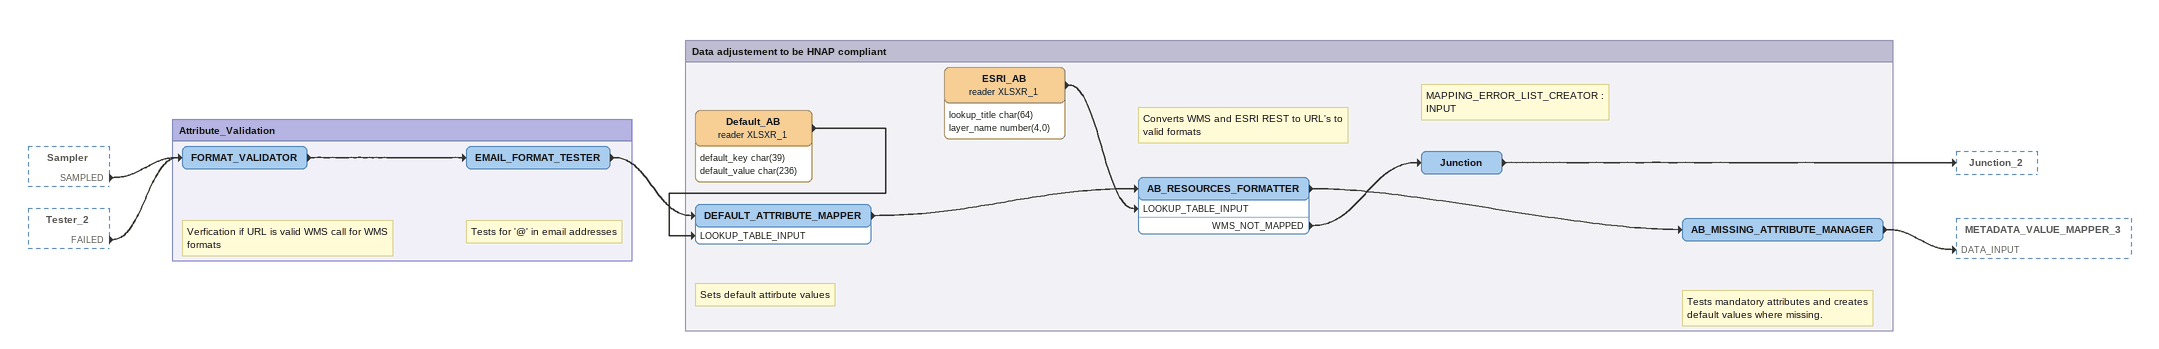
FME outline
Sampler [outside]
    SAMPLED -> FORMAT_VALIDATOR
Tester_2 [outside]
    FAILED -> FORMAT_VALIDATOR

Bookmark: Attribute_Validation
Note: Verfication if URL is valid WMS call for WMS formats
FORMAT_VALIDATOR
    -> EMAIL_FORMAT_TESTER
Note: Tests for '@' in email addresses
EMAIL_FORMAT_TESTER
    -> DEFAULT_ATTRIBUTE_MAPPER

Bookmark: Data adjustement to be HNAP compliant
Default_AB (reader XLSXR_1)
    attributes: default_key char(39), default_value char(236)
    -> DEFAULT_ATTRIBUTE_MAPPER [LOOKUP_TABLE_INPUT]
Note: Sets default attirbute values
DEFAULT_ATTRIBUTE_MAPPER
    -> AB_RESOURCES_FORMATTER
ESRI_AB (reader XLSXR_1)
    attributes: lookup_title char(64), layer_name number(4,0)
    -> AB_RESOURCES_FORMATTER [LOOKUP_TABLE_INPUT]
Note: Converts WMS and ESRI REST to URL's to valid formats
AB_RESOURCES_FORMATTER
    WMS_NOT_MAPPED -> Junction
    -> AB_MISSING_ATTRIBUTE_MANAGER
Note: MAPPING_ERROR_LIST_CREATOR : INPUT
Junction
    -> Junction_2
Note: Tests mandatory attributes and creates default values where missing.
AB_MISSING_ATTRIBUTE_MANAGER
    -> METADATA_VALUE_MAPPER_3 [DATA_INPUT]
